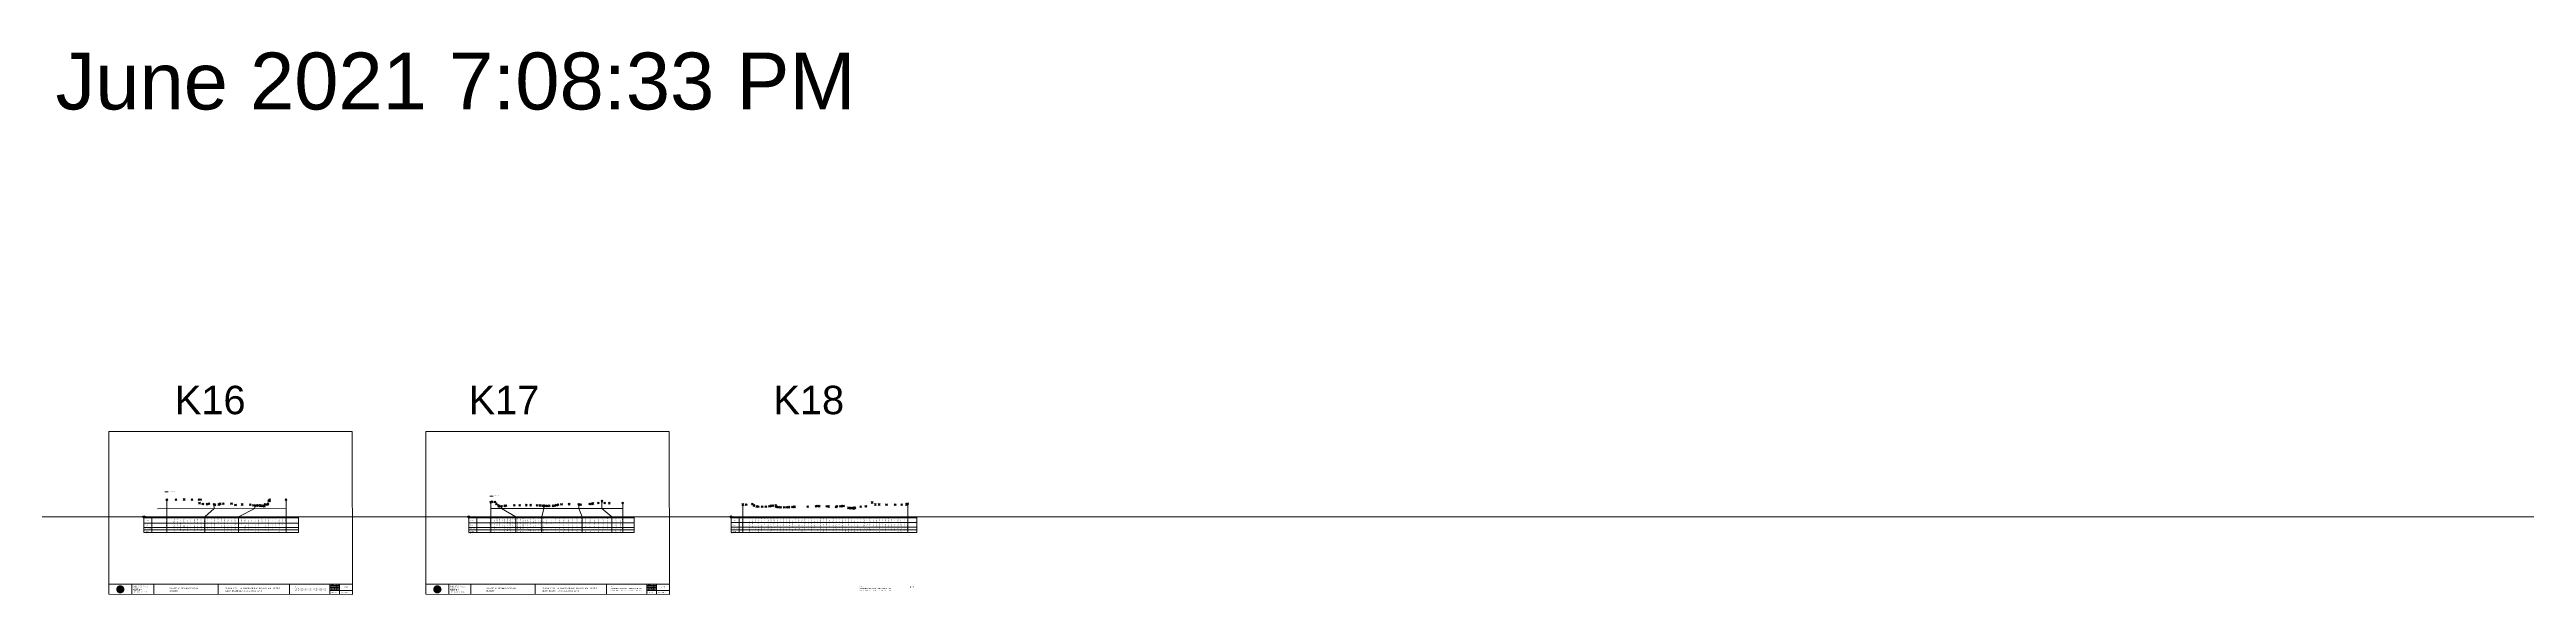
# Model space of a CAD drawing. Header units: millimetres. Extents: x -14020797 to 13046302109, y -19137686871 to 1424965380.
# Drawn here: x -609318 to 1566453, y -23210 to 455512 of the extents above; entities that cross this region are included whole.
import ezdxf

# ---------------------------------------------------------------- set-up
doc = ezdxf.new("R2010")
doc.units = ezdxf.units.MM
doc.header["$PDMODE"] = 35
doc.header["$PDSIZE"] = 800
doc.layers.get('0').update_dxf_attribs({"lineweight": 0})
doc.layers.add('geo', color=7, linetype='Continuous', lineweight=0)
doc.styles.get("Standard").update_dxf_attribs({"font": 'arial.ttf'})

# ---------------------------------------------------------------- blocks, each defined once
blk = doc.blocks.new('Geomatics_Circle_SPT')
at = {"layer": 'geo', "color": 2, "linetype": 'Continuous', "lineweight": 0}
for p, q in [((-25, 5), (-5, 25)), ((0, 25), (-25, 0)), ((-25, -5), (5, 25)), ((5, -25), (-25, 5)), ((-25, 0), (0, -25)), ((-10, 23), (-23, 10)), ((10, 23), (-23, -10)), ((-23, 10), (10, -23)), ((-21, 14), (-14, 21)), ((-21, -14), (14, 21)), ((14, -21), (-21, 14)), ((0, 0), (-18, 18)), ((0, 0), (-18, -18)), ((-14, 21), (21, -14)), ((21, 14), (-14, -21)), ((23, -10), (-10, 23)), ((-10, -23), (23, 10)), ((-5, 25), (25, -5)), ((25, 5), (-5, -25)), ((25, 0), (0, 25)), ((0, 0), (18, 18)), ((0, 0), (18, -18)), ((0, -25), (25, 0)), ((5, 25), (25, 5)), ((23, 10), (10, 23)), ((14, 21), (21, 14)), ((18, 18), (18, 18)), ((-5, -25), (-25, -5)), ((-23, -10), (-10, -23)), ((-14, -21), (-21, -14)), ((-18, -18), (-18, -18)), ((25, -5), (5, -25)), ((5, -25), (5, -25)), ((10, -23), (23, -10)), ((21, -14), (14, -21)), ((18, -18), (18, -18))]:
    blk.add_line(p, q, dxfattribs=at)
at = {"layer": 'geo', "color": 1, "linetype": 'Continuous', "lineweight": 0}
for p, q in [((5, 25), (-25, 5)), ((-5, 25), (-25, -5)), ((-25, 0), (10, 23)), ((-25, 0), (-10, 23)), ((14, 21), (-25, -5)), ((-14, 21), (-25, 5)), ((21, 14), (-25, 5)), ((-21, 14), (-25, -5)), ((-25, 0), (23, 10)), ((-25, 0), (-23, 10)), ((0, 0), (-25, 5)), ((-25, 5), (-21, -14)), ((-25, 5), (-5, -25)), ((-25, 5), (14, -21)), ((-25, 5), (-25, 5)), ((0, 0), (-25, -5)), ((-23, -10), (-25, 0)), ((-10, -23), (-25, 0)), ((10, -23), (-25, 0)), ((-23, 10), (0, 25)), ((-23, -10), (0, 25)), ((-23, 10), (18, 18)), ((-23, -10), (18, 18)), ((-23, 10), (-18, 18)), ((-23, -10), (-18, 18)), ((-18, -18), (-23, 10)), ((0, -25), (-23, 10)), ((-23, 10), (18, -18)), ((-23, 10), (25, 0)), ((-23, 9), (-23, 9)), ((-23, -10), (25, 0)), ((-5, 25), (-21, 14)), ((5, 25), (-21, -14)), ((14, 21), (-21, 14)), ((-14, 21), (-21, -14)), ((0, 0), (-21, 14)), ((-21, 14), (-14, -21)), ((-21, 14), (5, -25)), ((-21, 14), (-21, 14)), ((25, 5), (-21, 14)), ((0, 0), (-21, -14)), ((-18, 18), (10, 23)), ((-18, 18), (-10, 23)), ((-18, -18), (10, 23)), ((-18, -18), (-10, 23)), ((-10, -23), (-18, 18)), ((-18, 18), (10, -23)), ((-18, 18), (23, -10)), ((-18, 18), (-18, 18)), ((-18, 18), (23, 10)), ((-18, -18), (23, 10)), ((5, 25), (-14, 21)), ((-5, 25), (-14, -21)), ((0, 0), (-14, 21)), ((-14, 21), (-5, -25)), ((-14, 21), (-14, 21)), ((25, -5), (-14, 21)), ((21, 14), (-14, 21)), ((-14, -21), (25, 5)), ((0, 0), (-14, -21)), ((-10, 23), (0, 25)), ((-10, -23), (0, 25)), ((-10, 23), (0, -25)), ((-10, 23), (18, -18)), ((-10, 23), (-10, 23)), ((-10, 23), (25, 0)), ((-10, 23), (18, 18)), ((-10, -23), (18, 18)), ((25, 0), (-10, -23)), ((0, 0), (-5, 25)), ((-5, 25), (-5, 25)), ((21, -14), (-5, 25)), ((25, 5), (-5, 25)), ((14, 21), (-5, 25)), ((-5, -25), (21, 14)), ((0, 0), (-5, -25)), ((0, 0), (5, 25)), ((0, 25), (10, -23)), ((0, 25), (0, 25)), ((0, 25), (23, -10)), ((0, 25), (23, 10)), ((0, 25), (10, 23)), ((0, -25), (10, 23)), ((0, 0), (14, 21)), ((0, 0), (21, 14)), ((23, 10), (0, -25)), ((0, 0), (25, 5)), ((0, 0), (5, -25)), ((0, 0), (14, -21)), ((0, 0), (21, -14)), ((0, 0), (25, -5)), ((14, -21), (5, 25)), ((25, -5), (5, 25)), ((21, 14), (5, 25)), ((5, 25), (5, 25)), ((5, -25), (14, 21)), ((5, -25), (25, 5)), ((9, 23), (9, 23)), ((10, 23), (18, -18)), ((10, 23), (25, 0)), ((10, 23), (18, 18)), ((18, 18), (10, -23)), ((25, 0), (10, -23)), ((21, -14), (14, 21)), ((25, 5), (14, 21)), ((14, 21), (14, 21)), ((14, -21), (21, 14)), ((18, 18), (23, -10)), ((18, 18), (23, 10)), ((18, 18), (18, 18)), ((23, 10), (18, -18)), ((25, -5), (21, 14)), ((21, 14), (21, 14)), ((21, -14), (25, 5)), ((23, 10), (25, 0)), ((23, 10), (23, 10)), ((25, 0), (23, -10)), ((25, 5), (25, 5)), ((25, 0), (25, 0)), ((-25, 0), (-25, 0)), ((-25, 0), (23, -10)), ((-25, -5), (-25, -5)), ((-25, -5), (-14, -21)), ((-25, -5), (5, -25)), ((-25, -5), (21, -14)), ((-23, -10), (-23, -10)), ((-18, -18), (-23, -10)), ((0, -25), (-23, -10)), ((18, -18), (-23, -10)), ((-21, -14), (25, -5)), ((-21, -14), (-21, -14)), ((-21, -14), (-5, -25)), ((-21, -14), (14, -21)), ((23, -10), (-18, -18)), ((-18, -18), (-18, -18)), ((-10, -23), (-18, -18)), ((10, -23), (-18, -18)), ((-14, -21), (21, -14)), ((-14, -21), (-14, -21)), ((-14, -21), (5, -25)), ((18, -18), (-10, -23)), ((0, -25), (-10, -23)), ((-9, -23), (-9, -23)), ((-5, -25), (25, -5)), ((-5, -25), (14, -21)), ((-5, -25), (-5, -25)), ((23, -10), (0, -25)), ((10, -23), (0, -25)), ((0, -25), (0, -25)), ((5, -25), (21, -14)), ((5, -25), (5, -25)), ((18, -18), (10, -23)), ((10, -23), (10, -23)), ((14, -21), (25, -5)), ((14, -21), (14, -21)), ((23, -10), (18, -18)), ((18, -18), (18, -18)), ((21, -14), (21, -14)), ((23, -9), (23, -9)), ((25, -5), (25, -5))]:
    blk.add_line(p, q, dxfattribs=at)
at = {"layer": 'geo', "color": 114, "linetype": 'Continuous', "lineweight": 0}
for p, q in [((-25, 5), (14, 21)), ((18, 18), (-25, 0)), ((-25, -5), (21, 14)), ((-14, -21), (-25, 5)), ((10, 23), (-23, 10)), ((0, 0), (-23, 10)), ((-23, 10), (-10, -23)), ((0, 0), (-23, -10)), ((-21, 14), (5, 25)), ((-5, -25), (-21, 14)), ((25, 5), (-21, -14)), ((0, 25), (-18, 18)), ((-18, 18), (0, -25)), ((-14, 21), (-5, 25)), ((5, -25), (-14, 21)), ((0, 0), (-10, 23)), ((0, 0), (-10, -23)), ((-5, 25), (14, -21)), ((18, -18), (0, 25)), ((0, 0), (10, 23)), ((0, 0), (23, 10)), ((0, 0), (10, -23)), ((0, 0), (23, -10)), ((5, 25), (21, -14)), ((23, -10), (10, 23)), ((14, 21), (25, -5)), ((25, 0), (18, 18)), ((21, 14), (25, 5)), ((-25, 0), (-18, -18)), ((-21, -14), (-25, -5)), ((-18, -18), (25, 0)), ((25, -5), (-14, -21)), ((-10, -23), (23, -10)), ((21, -14), (-5, -25)), ((0, -25), (18, -18)), ((14, -21), (5, -25))]:
    blk.add_line(p, q, dxfattribs=at)
at = {"layer": 'geo', "color": 250, "linetype": 'Continuous', "lineweight": 0}
for p, q in [((25, 5), (-25, 5)), ((-25, 5), (-25, -5)), ((0, 0), (-25, 0)), ((-23, 10), (23, 10)), ((-23, 10), (-23, 10)), ((-23, -10), (-23, 10)), ((21, 14), (-21, 14)), ((-21, 14), (-21, -14)), ((-18, 18), (18, 18)), ((-18, -18), (-18, 18)), ((-14, 21), (-14, 21)), ((14, 21), (-14, 21)), ((-14, 21), (-14, -21)), ((-10, 23), (10, 23)), ((-10, -23), (-10, 23)), ((-5, 25), (5, 25)), ((-5, 25), (-5, -25)), ((0, 0), (0, 25)), ((0, 0), (0, -25)), ((0, 0), (25, 0)), ((5, 25), (5, -25)), ((10, -23), (10, 23)), ((14, 21), (14, -21)), ((18, -18), (18, 18)), ((21, 14), (21, 14)), ((21, -14), (21, 14)), ((23, 10), (23, -10)), ((25, 5), (25, 5)), ((25, -5), (25, 5)), ((-25, -5), (25, -5)), ((23, -10), (-23, -10)), ((-21, -14), (21, -14)), ((18, -18), (-18, -18)), ((-14, -21), (14, -21)), ((10, -23), (-10, -23)), ((-5, -25), (5, -25))]:
    blk.add_line(p, q, dxfattribs=at)
blk = doc.blocks.new('GeomaticsNZ TITLE BLOCK')
at = {"color": 7, "linetype": 'Continuous', "lineweight": 0}
for p, q in [((0, 95), (0, 1579)), ((0, 1579), (2363, 1579)), ((2363, 1579), (2364, 95)), ((2364, 95), (0, 95)), ((0, 95), (0, 0)), ((0, 0), (2364, -4)), ((16, 95), (2364, 95)), ((224, 95), (224, 0)), ((2364, 95), (383, 95)), ((436, 95), (436, -1)), ((1063, 95), (1063, -2)), ((1755, 95), (1755, -3)), ((2144, 95), (2144, -3)), ((2144, 82), (2239, 82)), ((2144, 71), (2239, 71)), ((2144, 60), (2239, 60)), ((2144, 49), (2239, 49)), ((2144, 35), (2364, 35)), ((2212, 95), (2212, 36)), ((2239, 95), (2239, -3)), ((2364, -4), (2364, 95))]:
    blk.add_line(p, q, dxfattribs=at)
at = {"color": 7, "linetype": 'Continuous', "lineweight": 0, "xscale": 1.36, "yscale": 1.36, "zscale": 1.36}
blk.add_blockref('Geomatics_Circle_SPT', (112, 46), dxfattribs=at)
at = {"color": 7, "linetype": 'Continuous', "lineweight": 0}
for s, p in [('PK&RR', (2213, 85)), ('ST', (2220, 64)), ('PK', (2220, 51))]:
    blk.add_text(s, height=5, dxfattribs=at).set_placement(p)
at = {"color": 7, "linetype": 'Continuous', "lineweight": 0, "attachment_point": 1}
for s, width, heights, insert, char_height in [('{\\C256;Geomatics N.Z. LTD                   }', 125.08, [15.8], (69, 50), 7), ('{\\C256;GEOMATICS N.Z. LTD                   \\PTELEPHONE:  M 021 023 6 00 55;\\PPO BOX 2177\\PSOUTH DUNEDIN\\PDUNEDIN 9044\\PEmail: geomaticsnz@gmail.com}', 3535.73, [94.7], (234, 83), 7), ('{\\C256;OTAGO REGIONAL COUNCIL\\PDunedin}', 3535.73, [0], (589, 64), 15), ('{\\C256;SURVEY OF THE KAKANUI AND KAURU RIVERS 2021}', 3535.73, [0], (1134, 64), 15), ('{\\C256;ELEVATIONS ARE SHOWN IN LOCAL OTAGO DATUM}', 3535.73, [0], (1134, 35), 10), ('{\\C256;Surveyed by:}', 3535.73, [0], (2145, 92), 7), ('{\\C256;Checked by:}', 3535.73, [0], (2145, 59), 7), ('{\\C256;Approved by:}', 3535.73, [0], (2145, 46), 7), ('{\\C256;JOB No 0032021}', 3535.73, [0], (2145, 21), 7), ('{\\C256;Drawn by:}', 3535.73, [0], (2146, 70), 7), ('{\\C256;Drawn:16-JUNE-2021}', 3535.73, [0], (2245, 21), 7)]:
    blk.add_mtext_dynamic_manual_height_columns(s, width=width, gutter_width=159, heights=heights, dxfattribs=dict(at, insert=insert, char_height=char_height))

msp = doc.modelspace()

# ---------------------------------------------------------------- linework, layer by layer
at = {"color": 1, "linetype": 'Continuous', "lineweight": 0}
for p, q in [((-508082.724, 66878.515), (-505010.551, 66878.515)), ((-222657.702, 63229.79), (-219585.53, 63229.79))]:
    msp.add_line(p, q, dxfattribs=at)
at = {"color": 3}
msp.add_line((-14020796.985, 45000), (6932249.242, 45000), dxfattribs=at)
at = {"color": 7, "linetype": 'Continuous', "lineweight": 0}
for p, q in [((-526496.803, 45000), (-526496.803, 31248.305)), ((-526496.803, 45000), (-390727.588, 45000)), ((-526496.803, 44076.552), (-390727.588, 44076.552)), ((-519483.654, 45000), (-519483.654, 31248.305)), ((-514527.454, 52162.302), (-401564.281, 52463.036)), ((-241071.782, 45000), (-241071.782, 31248.305)), ((-241071.782, 45000), (-95913.609, 45000)), ((-241071.782, 44076.552), (-95913.609, 44076.552)), ((-234058.632, 45000), (-234058.632, 31248.305)), ((-10663.336, 45000), (-10663.336, 31248.305)), ((-10663.336, 45000), (152500.112, 45000)), ((-10663.336, 44076.552), (152500.112, 44076.552)), ((-3650.187, 45000), (-3650.187, 31248.305)), ((-526496.803, 39458.613), (-390727.588, 39458.613)), ((-526496.803, 35602.182), (-390727.588, 35602.182)), ((-526496.803, 33627.919), (-390727.588, 33627.919)), ((-526496.803, 31248.305), (-390727.588, 31248.305)), ((-523315.64, 29878.784), (-523315.64, 29878.784)), ((-241071.782, 39805.14), (-95913.609, 39805.14)), ((-241071.782, 35602.182), (-95913.609, 35602.182)), ((-241071.782, 33593.469), (-95913.609, 33593.469)), ((-241071.782, 31248.305), (-95913.609, 31248.305)), ((-237890.618, 29878.784), (-237890.618, 29878.784)), ((-10663.336, 39934.137), (152500.112, 39934.137)), ((-10663.336, 35892.425), (152500.112, 35892.425)), ((-10663.336, 33674.092), (152500.112, 33674.092)), ((-10663.336, 31248.305), (152500.112, 31248.305)), ((-7482.172, 29878.784), (-7482.172, 29878.784))]:
    msp.add_line(p, q, dxfattribs=at)
at = {"color": 7}
for p, q in [((-526496.803, 45000), (-390727.588, 45000)), ((-526496.803, 45000), (-390727.588, 45000)), ((-526496.803, 45000), (-390727.588, 45000)), ((-241071.782, 45000), (-95913.609, 45000)), ((-241071.782, 45000), (-95913.609, 45000)), ((-241071.782, 45000), (-95913.609, 45000)), ((-10663.336, 45000), (152500.112, 45000)), ((-10663.336, 45000), (152500.112, 45000)), ((-10663.336, 45000), (152500.112, 45000))]:
    msp.add_line(p, q, dxfattribs=at)
at = {"color": 2, "true_color": 0xf1eb1f}
msp.add_line((-506241.49, 60071), (-506241.49, 31248.305), dxfattribs=at)
at = {"color": 40, "true_color": 0xf8d731}
for p, q in [((-401564.281, 60085), (-401564.281, 31248.305)), ((-105803.003, 57200), (-105803.003, 31248.305))]:
    msp.add_line(p, q, dxfattribs=at)
for p, q in [((-390727.588, 45000), (-390727.588, 31248.305)), ((-221768.262, 57822.549), (-221768.262, 31248.305)), ((-95913.609, 45000), (-95913.609, 31248.305)), ((-290.496, 55781.232), (-290.496, 31248.305)), ((144526.723, 56646.098), (144526.723, 31619.171)), ((152500.112, 45000), (152500.112, 31248.305))]:
    msp.add_line(p, q)
at = {"linetype": 'Continuous', "lineweight": 0}
msp.add_line((-221947.216, 52181.351), (-105803.003, 52181.351), dxfattribs=at)
at = {"color": 40, "true_color": 0xf8d731}
for points in [[(-464857.92, 56033), (-464847.967, 52294.56), (-472864.147, 45000), (-472864.147, 31248.305)], [(-428881.197, 54804), (-428874.771, 52390.329), (-443301.894, 45000), (-443301.894, 31248.305)], [(-212229.125, 54227), (-212223.748, 52207.237), (-199829.521, 45000), (-199829.521, 31248.305)], [(-175157.54, 54678), (-175151.225, 52305.932), (-176976.97, 45000), (-176976.97, 31248.305)], [(-144479.502, 55919), (-144479.502, 52181.351), (-141587.494, 45000), (-141587.494, 31248.305)], [(-124066.847, 58729), (-124066.847, 52181.351), (-115300.761, 45000), (-115300.761, 31248.305)]]:
    msp.add_lwpolyline(points, dxfattribs=at)
at = {"color": 7, "linetype": 'Continuous', "lineweight": 0}
for p in [(-526496.803, 45000), (-241071.782, 45000), (-10663.336, 45000)]:
    msp.add_point(p, dxfattribs=at)
for p in [(-506241.49, 60071), (-498294.968, 60121), (-491010.457, 60151), (-484249.652, 60052), (-477944.601, 60112), (-477615.266, 57042), (-476716.038, 60092), (-474677.051, 56282), (-470850.299, 56072), (-469331.343, 56522), (-464146.643, 55583), (-460650.799, 55883), (-459499.044, 56353), (-456681.426, 56513), (-449426.658, 56583), (-445919.006, 55453), (-440127.856, 55844), (-432958.698, 55744), (-430122.04, 55044), (-427225.076, 54904), (-425787.194, 54904), (-424086.791, 55014), (-423722.839, 54604), (-421797.795, 54695), (-420826.615, 54375), (-420704.488, 54865), (-420073.697, 55935), (-418204.444, 55755), (-417345.885, 56385), (-416717.887, 59145), (-415966.917, 60075), (-415876.827, 59105), (-221768.262, 57822.549), (-220491.297, 58177), (-217997.016, 58097), (-216785.104, 56447), (-215129.234, 55077), (-214859.809, 54227), (-214630.637, 54247), (-214236.562, 54147), (-212787.16, 54137), (-209572.098, 54687), (-208460.629, 54837), (-201093.338, 55047), (-196310.365, 55017), (-190563.32, 55238), (-186739.624, 55268), (-180977.986, 55068), (-178355.123, 54958), (-176020.938, 54828), (-173640.483, 54588), (-172272.373, 54538), (-170386.656, 54608), (-167072.032, 54678), (-165251.533, 54868), (-164030.923, 55198), (-162684.052, 55698), (-159666.453, 55958), (-152808.889, 56118), (-144479.502, 55919), (-142869.684, 55679), (-142770.196, 55689), (-134904.53, 56209), (-132954.552, 56449), (-131923.365, 56759), (-127177.483, 57089), (-124066.847, 58729), (-121607.208, 57159), (-117625.722, 56989), (-105803.003, 57200)]:
    msp.add_point(p)
at = {"color": 40, "true_color": 0xf8d731}
for p in [(-464857.92, 56033), (-428881.197, 54804), (-401564.281, 60085), (-212229.125, 54227), (-175157.54, 54678), (-290.496, 55781.232), (2586.892, 55741.232), (8024.97, 56311.232), (9206.975, 55131.232), (9564.642, 54911.232), (12034.01, 54081.232), (13155.23, 53951.232), (16707.028, 53861.232), (19858.821, 53951.232), (24334.681, 54681.232), (26260.091, 54872.232), (28541.593, 54922.232), (28842.36, 54012.232), (29702.765, 53742.232), (31055.478, 53422.232), (32923.138, 53332.232), (36014.116, 53332.232), (38318.396, 53382.232), (40146.619, 53502.232), (43090.557, 53582.232), (44623.608, 53732.232), (45114.4, 53772.232), (56653.572, 53983.232), (63938.669, 54223.232), (65012.978, 54463.232), (66790.475, 54383.232), (73538.366, 54213.232), (75063.198, 54133.232), (81526.691, 53683.232), (82195.49, 54273.232), (85428.157, 54184.232), (86429.186, 54394.232), (88056.914, 54484.232), (92469.063, 52874.232), (93625.873, 52584.232), (95199.032, 52684.232), (95882.428, 52644.232), (96964.921, 52144.232), (97224.08, 52814.232), (97476.796, 53024.232), (98093.159, 52885.232), (103130.045, 53884.232), (107682.584, 54144.232), (113326.231, 57624.232), (116125.147, 55855.232), (119466.943, 55795.232), (125894.883, 55615.232), (133549.829, 55645.232), (139208.414, 55685.232), (143324.926, 55845.232), (144373.703, 56465.232), (144526.723, 56275.232)]:
    msp.add_point(p, dxfattribs=at)
at = {"color": 30, "true_color": 0xf26722}
msp.add_point((23139.685, 54171.232), dxfattribs=at)

# ---------------------------------------------------------------- block references
at = {"color": 7, "linetype": 'Continuous', "lineweight": 0, "xscale": 90.52460151977424, "yscale": 90.52460151977424, "zscale": 90.52460151977424}
for p in [(-557315.704, -22888.858), (-278830.619, -22888.858)]:
    msp.add_blockref('GeomaticsNZ TITLE BLOCK', p, dxfattribs=at)

# ---------------------------------------------------------------- texts
at = {"color": 3, "linetype": 'Continuous', "lineweight": 0}
msp.add_text('Monday, 28 June 2021 7:08:33 PM', height=50000, dxfattribs=at).set_placement((-988409.393, 402850.531))
at = {"color": 7, "linetype": 'Continuous', "lineweight": 0}
for s, height, p in [('Ground Level', 500, (-503651.778, 66856.311)), ('DATUM 45.00', 500, (-526567.55, 45146.766)), ('DATUM 45.00', 500, (-241142.528, 45146.766)), ('Ground Level', 500, (-218226.757, 63207.586)), ('DATUM 45.00', 500, (-10734.082, 45146.766)), ('Section K16', 500, (-526567.561, 29797.682)), ('Ground Level', 500, (-525025.272, 34533.521)), ('Chainage', 500, (-525022.885, 32077.102)), ('Easting', 500, (-525043.349, 37481.59)), ('Northing', 500, (-524970.545, 41560.657)), ('Section K17', 500, (-241142.54, 29797.682)), ('Ground Level', 500, (-239600.251, 34533.521)), ('Chainage', 500, (-239597.863, 32077.102)), ('Easting', 500, (-239618.327, 37481.59)), ('Northing', 500, (-239545.523, 41560.657)), ('Section K17', 500, (-10734.094, 29797.682)), ('Ground Level', 500, (-9191.805, 34533.521)), ('Chainage', 500, (-9189.418, 32077.102)), ('Easting', 500, (-9209.881, 37481.59)), ('Northing', 500, (-9137.077, 41560.657)), ('A1 HORIZONTAL SCALE  1:700      VERTICAL SCALE   1:700 ', 700, (-393686.646, -18583.064)), ('A3 HORIZONTAL SCALE  1:1400    VERTICAL SCALE   1:1400 ', 700, (-393686.646, -20200.743)), ('SCALE :  ', 700, (-393719.047, -16965.385)), ('K16', 1500, (-350957.379, -17657.439)), ('A1 HORIZONTAL SCALE  1:700      VERTICAL SCALE   1:700 ', 700, (-116425.922, -18330.82)), ('A3 HORIZONTAL SCALE  1:1400    VERTICAL SCALE   1:1400 ', 700, (-116425.922, -19948.499)), ('SCALE :  ', 700, (-116458.323, -16713.141)), ('K17', 1500, (-72472.294, -17657.439)), ('A1 HORIZONTAL SCALE  1:700      VERTICAL SCALE   1:700 ', 700, (102358.032, -18330.82)), ('A3 HORIZONTAL SCALE  1:1400    VERTICAL SCALE   1:1400 ', 700, (102358.032, -19948.499)), ('SCALE :  ', 700, (102325.631, -16713.141)), ('K17', 1500, (146311.659, -17657.439))]:
    msp.add_text(s, height=height, dxfattribs=at).set_placement(p)
for s, p in [(' -0.21 57.86  1426514.64  5005888.48', (-222121.141, 31681.646)), ('4.78   56.45  1426514.30  5005883.54', (-213766.525, 31694.948)), ('11.99  54.69  1426514.08  5005876.33', (-197813.582, 31627.758)), ('13.10  54.84  1426514.02  5005875.22', (-195534.541, 31627.758)), ('20.47  55.05  1426513.69  5005867.86', (-193255.501, 31683.352)), ('25.25  55.02  1426513.52  5005863.08', (-190976.46, 31683.352)), ('31.00  55.24  1426513.23  5005857.34', (-188697.419, 31674.484)), ('34.82  55.27  1426512.84  5005853.53', (-186418.379, 31674.484)), ('40.58  55.07  1426512.67  5005847.77', (-184139.338, 31694.948)), ('43.21  54.96  1426512.78  5005845.14', (-181860.639, 31694.948)), ('45.54  54.83  1426512.63  5005842.81', (-179581.598, 31694.948)), ('46.40  54.68  1426512.78  5005841.94', (-177302.557, 31694.948)), ('47.92  54.59  1426512.57  5005840.43', (-175023.858, 31694.948)), ('49.29  54.54  1426512.59  5005839.06', (-172242.771, 31686.08)), ('51.17  54.61  1426512.41  5005837.18', (-168450.314, 31665.957)), ('54.49  54.68  1426512.23  5005833.87', (-164657.857, 31665.957)), ('56.31  54.87  1426512.18  5005832.05', (-160865.4, 31665.957)), ('57.53  55.20  1426512.14  5005830.83', (-157072.943, 31665.957)), ('58.88  55.70  1426512.19  5005829.48', (-153280.485, 31665.957)), ('61.89  55.96  1426511.50  5005826.49', (-149488.369, 31668.686)), ('68.75  56.12  1426511.39  5005819.63', (-145696.254, 31668.686)), ('77.08  55.92  1426511.22  5005811.30', (-141903.796, 31661.865)), ('78.69  55.68  1426511.19  5005809.69', (-138111.339, 31661.865)), ('78.79  55.69  1426511.20  5005809.59', (-134319.223, 31661.865)), ('86.66  56.21  1426510.90  5005801.73', (-130527.107, 31666.64)), ('88.61  56.45  1426510.86  5005799.78', (-126734.65, 31666.64)), ('89.64  56.76  1426510.81  5005798.75', (-122942.534, 31666.64)), ('94.38  57.09  1426510.57  5005794.01', (-119150.418, 31665.957)), ('97.49  58.73  1426510.49  5005790.90', (-115357.961, 31665.957)), ('99.95  57.16  1426510.21  5005788.45', (-111565.504, 31665.957)), ('103.93 56.99  1426510.09  5005784.47', (-107773.388, 31411.818)), ('115.76 57.20  1426509.54  5005772.66', (-105921.747, 31411.818)), ('-0.29  56.10  1426639.63  5005923.15', (-483.867, 31691.989)), ('2.59   56.06  1426640.09  5005920.86', (5651.116, 31725.943)), ('8.02   56.63  1426640.95  5005915.49', (8370.729, 31718.099)), ('9.21   55.45  1426640.98  5005914.30', (11090.683, 31717.417)), ('9.56   55.23  1426641.06  5005913.95', (13810.636, 31717.417)), ('12.03  54.40  1426641.70  5005911.55', (16530.59, 31670.35)), ('13.16  54.27  1426642.25  5005910.51', (19250.543, 31670.35)), ('16.71  54.18  1426642.64  5005906.97', (21970.497, 31670.35)), ('19.86  54.27  1426643.32  5005903.89', (24690.11, 31670.35)), ('23.14  54.49  1426643.95  5005900.67', (27410.063, 31725.943)), ('24.33  55.00  1426643.86  5005899.44', (30130.017, 31725.943)), ('26.26  55.19  1426644.23  5005897.55', (32849.97, 31725.943)), ('28.54  55.24  1426644.55  5005895.29', (35569.924, 31725.943)), ('28.84  54.33  1426644.58  5005894.99', (38289.537, 31725.943)), ('29.70  54.06  1426644.83  5005894.16', (41009.49, 31725.943)), ('31.06  53.74  1426645.41  5005892.89', (43729.444, 31717.076)), ('32.92  53.65  1426645.34  5005890.98', (46449.397, 31717.076)), ('36.01  53.65  1426645.90  5005887.94', (49169.351, 31717.076)), ('38.32  53.70  1426646.41  5005885.69', (51889.305, 31717.076)), ('40.15  53.82  1426646.73  5005883.89', (54609.258, 31737.54)), ('43.09  53.90  1426647.18  5005880.98', (57329.212, 31737.54)), ('44.62  54.05  1426647.33  5005879.45', (60049.166, 31737.54)), ('45.11  54.09  1426647.20  5005878.93', (62769.119, 31737.54)), ('56.65  54.30  1426649.11  5005867.55', (65489.073, 31717.417)), ('63.94  54.54  1426650.52  5005860.40', (68209.026, 31720.145)), ('65.01  54.78  1426651.04  5005859.40', (70928.98, 31720.145)), ('66.79  54.70  1426651.52  5005857.68', (73648.593, 31720.145)), ('73.54  54.53  1426652.21  5005850.95', (76368.205, 31713.324)), ('75.06  54.45  1426652.60  5005849.47', (79088.159, 31713.324)), ('81.53  54.00  1426653.81  5005843.12', (81807.771, 31718.099)), ('82.20  54.59  1426653.63  5005842.41', (84527.725, 31718.099)), ('85.43  54.51  1426654.50  5005839.28', (87247.678, 31718.099)), ('86.43  54.72  1426654.65  5005838.29', (89967.632, 31718.099)), ('88.06  54.81  1426654.72  5005836.65', (92687.586, 31718.099)), ('92.47  53.20  1426655.40  5005832.29', (95407.539, 31717.417)), ('93.63  52.91  1426655.77  5005831.18', (98127.493, 31717.417)), ('95.20  53.01  1426655.69  5005829.57', (100847.447, 31717.417)), ('95.88  52.97  1426655.53  5005828.85', (103567.4, 31717.417)), ('96.96  52.47  1426656.05  5005827.84', (106287.354, 31717.417)), ('97.22  53.14  1426656.30  5005827.62', (109006.966, 31717.417)), ('97.48  53.35  1426656.51  5005827.40', (111726.92, 31717.417)), ('98.09  53.21  1426658.13  5005827.07', (114446.874, 31717.417)), ('103.13 54.21  1426657.83  5005821.89', (117166.827, 31670.35)), ('107.68 54.47  1426658.87  5005817.45', (119886.781, 31670.35)), ('113.33 57.95  1426658.85  5005811.72', (122606.393, 31670.35)), ('116.13 56.18  1426659.72  5005809.03', (125326.347, 31670.35)), ('119.47 56.12  1426659.96  5005805.68', (128046.301, 31670.35)), ('125.89 55.94  1426661.02  5005799.34', (130765.913, 31670.35)), ('133.55 55.97  1426662.40  5005791.81', (133485.867, 31670.35)), ('139.21 56.01  1426663.34  5005786.23', (136205.82, 31670.35)), ('143.32 56.17  1426664.02  5005782.17', (138925.774, 31670.35)), ('144.37 56.79  1426664.45  5005781.18', (141645.728, 31670.35)), ('144.53 56.60  1426664.88  5005781.10', (144365.681, 31670.35)), ('-27.73 60.07 1426377.67  5005879.82', (-506639.402, 31494.792)), ('-19.79 60.12 1426381.80 5005873.03', (-499791.09, 31565.756)), ('-12.50 60.15 1426385.16 5005866.55', (-496816.742, 31565.756)), ('-5.74 60.05  1426388.83 5005860.87', (-493842.395, 31691.414)), (' 0.56 60.11  1426392.10 5005855.48', (-490868.047, 31684.593)), (' 0.89 57.04  1426391.24 5005855.24', (-487893.7, 31684.593)), (' 1.79 60.09  1426393.51 5005855.46', (-484919.353, 31637.526)), (' 3.83 56.28  1426393.28 5005852.42', (-481945.005, 31684.252)), (' 7.66 56.07  1426394.56 5005848.81', (-478970.658, 31680.5)), (' 9.18 56.52  1426396.25 5005847.93', (-475996.311, 31684.593)), (' 14.36 55.58 1426398.40 5005843.20', (-470047.616, 31637.526)), (' 17.86 55.88 1426400.39 5005840.30', (-467073.268, 31637.526)), (' 19.01 56.35 1426401.35 5005839.52', (-464098.921, 31637.526)), (' 21.83 56.51 1426402.69 5005837.04', (-461124.574, 31693.119)), (' 29.08 56.58 1426406.46 5005830.84', (-458150.226, 31693.119)), (' 32.59 55.45 1426408.21 5005827.80', (-455175.879, 31684.252)), (' 38.38 55.84 1426410.89 5005822.66', (-452201.531, 31684.252)), (' 45.55 55.74 1426414.42 5005816.42', (-449227.184, 31704.716)), (' 48.39 55.04 1426415.78 5005813.93', (-446253.178, 31704.716)), (' 51.28 54.90 1426417.47 5005811.56', (-440304.483, 31684.593)), (' 52.72 54.90 1426418.37 5005810.42', (-437330.477, 31684.593)), (' 54.42 55.01 1426419.48 5005809.10', (-434356.129, 31684.593)), (' 54.79 54.60 1426419.62 5005808.76', (-431382.123, 31684.593)), (' 56.71 54.70 1426420.73 5005807.18', (-428408.117, 31684.593)), (' 57.68 54.38 1426421.15 5005806.30', (-425433.769, 31684.593)), (' 57.80 54.87 1426421.00 5005806.07', (-422459.422, 31684.593)), (' 58.44 55.94 1426421.53 5005805.65', (-419485.416, 31684.593)), (' 60.30 55.76 1426422.31 5005803.94', (-416511.068, 31687.321)), (' 61.16 56.39 1426422.66 5005803.15', (-413536.721, 31687.321)), (' 61.79 59.15 1426423.10 5005802.68', (-410562.373, 31687.321)), (' 62.54 60.08 1426425.23 5005803.10', (-407588.026, 31687.321)), (' 62.63 59.11 1426424.55 5005802.57', (-404613.679, 31687.321)), ('1.07   58.18  1426514.72  5005887.26', (-218324.265, 31627.758)), ('3.56   58.10  1426514.37  5005884.75', (-216045.566, 31674.484)), ('6.43   55.08  1426514.41  5005881.88', (-211487.484, 31677.554)), ('6.70   54.23  1426514.45  5005881.61', (-209208.444, 31677.554)), ('6.93   54.25  1426514.00  5005881.40', (-206929.403, 31677.554)), ('7.32   54.15  1426514.29  5005880.99', (-204650.363, 31670.732)), ('8.77   54.14  1426514.29  5005879.54', (-202371.322, 31675.507)), ('9.33   54.23  1426514.38  5005878.98', (-200092.622, 31674.825))]:
    msp.add_text(s, height=500, rotation=90).set_placement(p)
at = {"color": 40, "true_color": 0xf8d731}
for s, p in [(' 13.65 56.03 1426398.72 5005844.19', (-473021.963, 31637.526)), (' 49.63 54.80 1426416.60 5005812.97', (-443278.83, 31704.716)), (' 76.94 60.09 1426429.94 5005789.13', (-401639.331, 31680.5))]:
    msp.add_text(s, height=500, rotation=90, dxfattribs=at).set_placement(p)
at = {"char_height": 25000, "attachment_point": 1}
for s, insert in [('K16', (-499270.708, 160139.013)), ('K17', (-241191.398, 160139.013)), ('K18', (26524.763, 160139.013))]:
    msp.add_mtext_dynamic_manual_height_columns(s, width=97508.68034, gutter_width=25000, heights=[0], dxfattribs=dict(at, insert=insert))

doc.saveas('drawing.dxf')
